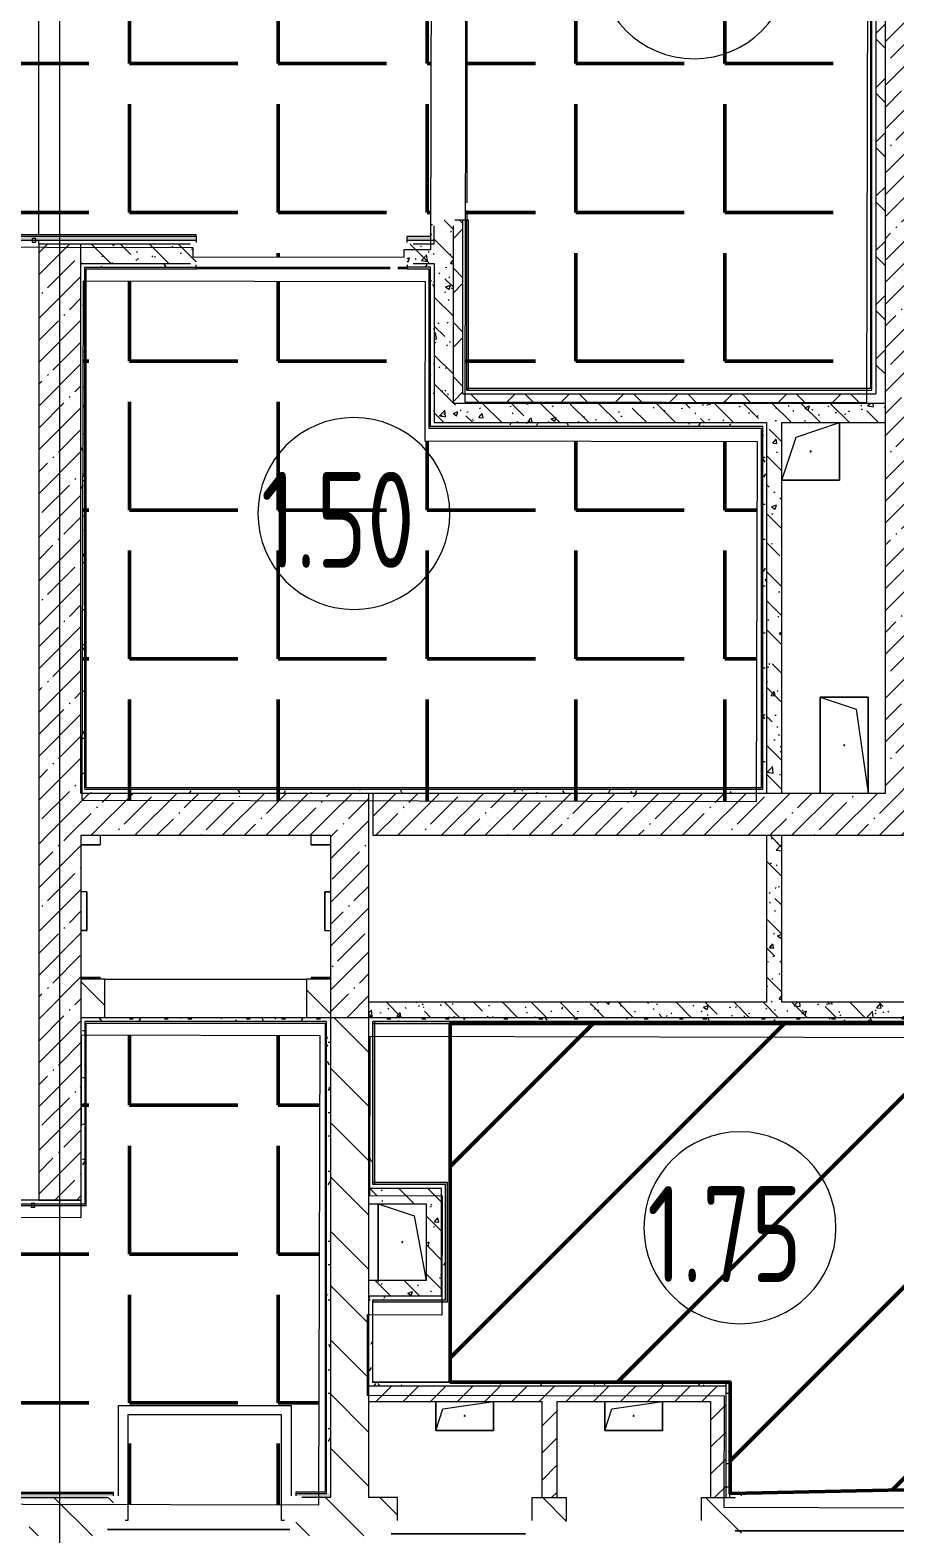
# Model space of a CAD drawing. Header units: millimetres. Extents: x -213547 to 415037, y -3642 to 106956.
# Drawn here: x 84770 to 89274, y 13274 to 21109 of the extents above; entities that cross this region are included whole.
import ezdxf

# ---------------------------------------------------------------- set-up
doc = ezdxf.new("R2010")
doc.units = ezdxf.units.MM
doc.linetypes.add('Снесенные', pattern=[1428.75, 952.5, -476.25])
for name, color, linetype, lineweight in [('10)FK4', 3, 'Continuous', 50), ('1144 Монтаж CF7', 152, 'Continuous', 50), ('2)CF1', 5, 'Continuous', 30), ('950 Штук CF1 CF13 CF1.3', 3, 'Continuous', 50), ('A-AREA-BNDY', 7, 'Continuous', 5), ('A-AREA-IDEN', 7, 'Continuous', 9), ('A-FLOR', 7, 'Continuous', 9), ('A-GENM', 7, 'Continuous', 9), ('A-WALL', 7, 'Continuous', 5), ('I-WALL', 7, 'Continuous', 5), ('M-EQPM-3', 7, 'Снесенные', 5), ('Оси', 7, 'Continuous', 9)]:
    doc.layers.add(name, color=color, linetype=linetype, lineweight=lineweight)
for name, color, linetype, lineweight, true_color in [('A-WALL-1', 9, 'Continuous', 5, 0x808080), ('A-WALL-FNSH-1', 9, 'Continuous', 5, 0x808080), ('M-EQPM-4', 7, 'Continuous', 9, 0x52e2e2)]:
    doc.layers.add(name, color=color, linetype=linetype, lineweight=lineweight, true_color=true_color)
doc.styles.add('СПДС', font='ГОСТ тип А.ttf', dxfattribs={"width": 0.9})
pattern_1 = [(45, (64.7, -136.06), (-114.04925, 114.04925), []), (45, (178.75, -136.06), (-114.04925, 114.04925), [201.612, -40.322, 6.706, -33.617])]
pattern_2 = [(135, (64.7, -136.06), (-150.8683, -150.8683), [213.36, -35.56, 7.112, -35.56]), (135, (64.7, 14.71), (-150.8683, -150.8683), []), (50, (64.7, -136.06), (255.05767, -22.3145), [26.67, -293.37]), (355, (64.7, -136.06), (-49.3404, 267.47914), [21.336, -234.696]), (100.451, (85.96, -137.92), (205.71947, 245.16356), [22.666, -249.326]), (46.184, (64.7, -64.94), (379.511, -58.86), [40.005, -440.055]), (96.636, (96.33, -69.85), (332.3634, 346.3991), [33.999, -373.989]), (351.184, (64.7, -64.94), (332.3669, 346.3953), [32.004, -352.044]), (21, (100.26, -82.72), (212.26017, -143.1711), [26.67, -293.37]), (326, (100.26, -82.72), (86.5224, 257.8632), [21.336, -234.696]), (71.451, (117.95, -94.65), (298.78395, 114.6901), [22.666, -249.326]), (37.5, (64.7, -136.06), (4.32385, 118.37751), [6.706, -225.146, 6.706, -231.546, -235.585]), (37.5, (64.7, -136.06), (4.32385, 118.37751), [-470.103, 6.706, -228.879]), (7.5, (64.7, -136.06), (93.54758, 140.2533), [6.706, -129.134, 6.706, -219.812, -89.789]), (7.5, (64.7, -136.06), (93.54758, 140.2533), [-362.356, 6.706, -83.083]), (327.5, (-14.6, -136.06), (189.82734, -8.02019), [6.706, -82.194, 6.706, -270.662, -368.046]), (327.5, (-14.6, -136.06), (189.82734, -8.02019), [-366.268, 6.706, -361.34]), (317.5, (-50.16, -136.06), (207.38114, 35.59764), [6.706, -108.864, 6.706, -177.495, -261.366]), (317.5, (-50.16, -136.06), (207.38114, 35.59764), [-299.771, 6.706, -254.66])]
pattern_3 = [(135, (64.7, -136.06), (-141.42136, -141.42136), [])]
pattern_4 = [(45, (64.7, -136.06), (-70.71068, 70.71068), [])]
pattern_5 = [(45, (64.7, -136.06), (-141.42136, 141.42136), []), (135, (64.7, -136.06), (-141.42136, -141.42136), [])]
pattern_6 = [(0, (64.7, -136.06), (243.84, 60.96), [20.117, -162.763, 20.117, -162.763, -975.36]), (0, (64.7, -136.06), (243.84, 60.96), [-365.76, 20.117, -345.643, 20.117, -162.763, -426.72]), (0, (64.7, -136.06), (243.84, 60.96), [-914.4, 20.117, -101.803, 20.117, -284.683]), (120, (156.14, -105.58), (-174.71291, 180.691634), [20.117, -162.763, 20.117, -162.763, -975.36]), (120, (156.14, -105.58), (-174.71291, 180.691634), [-365.76, 20.117, -345.643, 20.117, -162.763, -426.72]), (120, (156.14, -105.58), (-174.71291, 180.691634), [-914.4, 20.117, -101.803, 20.117, -284.683]), (240, (186.62, 16.34), (-69.12709, -241.651634), [20.117, -162.763, 20.117, -162.763, -975.36]), (240, (186.62, 16.34), (-69.12709, -241.651634), [-365.76, 20.117, -345.643, 20.117, -162.763, -426.72]), (240, (186.62, 16.34), (-69.12709, -241.651634), [-914.4, 20.117, -101.803, 20.117, -284.683])]
pattern_7 = [(0, (0, 0), (0, 775.335), [563.88, -211.455]), (90, (0, 0), (-775.335, 5e-14), [563.88, -211.455])]

# ---------------------------------------------------------------- blocks, each defined once
blk = doc.blocks.new('Закладная деталь приямка - 150_100-20924311-Объем проектирования 1 этажа')
at = {"layer": 'M-EQPM-3'}
for p, q in [((85070, 16310), (84970, 16310)), ((84970, 16310), (85070, 16310)), ((85070, 16300), (85070, 16310)), ((85070, 16310), (85070, 16300))]:
    blk.add_line(p, q, dxfattribs=at)
blk = doc.blocks.new('Закладная деталь приямка - 150_100-V99-Объем проектирования 1 этажа')
at = {"layer": 'M-EQPM-3'}
for p, q in [((86270, 16310), (86170, 16310)), ((86170, 16310), (86270, 16310)), ((86170, 16310), (86170, 16300)), ((86170, 16310), (86170, 16300))]:
    blk.add_line(p, q, dxfattribs=at)
blk = doc.blocks.new('Закладная деталь приямка - 150_100-V100-Объем проектирования 1 этажа')
at = {"layer": 'M-EQPM-3'}
for p, q in [((86170, 17000), (86170, 17050)), ((86170, 17000), (86170, 17050)), ((86270, 17000), (86170, 17000)), ((86170, 17000), (86270, 17000))]:
    blk.add_line(p, q, dxfattribs=at)
blk = doc.blocks.new('Закладная деталь приямка - 150_100-V101-Объем проектирования 1 этажа')
at = {"layer": 'M-EQPM-3'}
for p, q in [((85070, 17050), (85070, 17000)), ((85070, 17050), (85070, 17000)), ((84970, 17000), (85070, 17000)), ((85070, 17000), (84970, 17000))]:
    blk.add_line(p, q, dxfattribs=at)
blk = doc.blocks.new('Закладная деталь приямка - 200_100-20924312-Объем проектирования 1 этажа')
at = {"layer": 'M-EQPM-3'}
for p, q in [((86240, 16755), (86240, 16555)), ((86240, 16555), (86240, 16755)), ((86270, 16755), (86240, 16755)), ((86240, 16755), (86270, 16755)), ((86240, 16555), (86270, 16555)), ((86240, 16555), (86270, 16555))]:
    blk.add_line(p, q, dxfattribs=at)
blk = doc.blocks.new('Закладная деталь приямка - 200_100-V102-Объем проектирования 1 этажа')
at = {"layer": 'M-EQPM-3'}
for p, q in [((85000, 16755), (84970, 16755)), ((85000, 16755), (84970, 16755)), ((85000, 16555), (85000, 16755)), ((85000, 16755), (85000, 16555)), ((84970, 16555), (85000, 16555)), ((85000, 16555), (84970, 16555))]:
    blk.add_line(p, q, dxfattribs=at)
blk = doc.blocks.new('GM_Отверстие прямоугольное _в плите_ - Отверстие-V125-Объем проектирования 1 этажа')
at = {"layer": 'A-GENM'}
for p, q in [((-250, -125), (-250, 125)), ((-250, 125), (250, 125)), ((250, 125), (-250, 125)), ((-250, 125), (-250, -125)), ((-187.5, 62.5), (250, 125)), ((-250, -125), (-187.5, 62.5)), ((250, -125), (-250, -125)), ((-250, -125), (250, -125))]:
    blk.add_line(p, q, dxfattribs=at)
for start, end in [(360, 180), (180, 360)]:
    blk.add_arc((0, 0), 2.5, start, end, dxfattribs=at)
blk = doc.blocks.new('GM_Отверстие прямоугольное _в плите_ - Отверстие-V126-Объем проектирования 1 этажа')
at = {"layer": 'A-GENM'}
for p, q in [((-137.5, 62.5), (200, 125)), ((-200, -125), (-137.5, 62.5)), ((200, -125), (-200, -125)), ((-200, -125), (200, -125))]:
    blk.add_line(p, q, dxfattribs=at)
for start, end in [(360, 180), (180, 360)]:
    blk.add_arc((0, 0), 2.5, start, end, dxfattribs=at)
blk = doc.blocks.new('GM_Отверстие прямоугольное _в плите_ - Отверстие-21620300-Объем проектирования 1 этажа')
at = {"layer": 'A-GENM'}
for p, q in [((-150, -75), (-150, 75)), ((-150, 75), (-150, -75)), ((-150, -75), (-112.5, 37.5)), ((-112.5, 37.5), (150, 75)), ((150, 75), (150, -75)), ((150, -75), (150, 75)), ((150, -75), (-150, -75)), ((-150, -75), (150, -75))]:
    blk.add_line(p, q, dxfattribs=at)
for start, end in [(360, 180), (180, 360)]:
    blk.add_arc((0, 0), 2.5, start, end, dxfattribs=at)
blk = doc.blocks.new('GM_Отверстие прямоугольное _в плите_ - Отверстие-21958654-Объем проектирования 1 этажа')
at = {"layer": 'A-GENM'}
for p, q in [((-75, 75), (150, 150)), ((150, 150), (150, -150)), ((150, -150), (150, 150)), ((-150, -150), (-75, 75)), ((150, -150), (-150, -150)), ((-150, -150), (150, -150))]:
    blk.add_line(p, q, dxfattribs=at)
for start, end in [(360, 180), (180, 360)]:
    blk.add_arc((0, 0), 2.5, start, end, dxfattribs=at)
blk = doc.blocks.new('Марка_Помещения - Номер-25198446-Объем проектирования 1 этажа')
at = {"layer": 'A-AREA-IDEN'}
for start, end in [(360, 180), (180, 360)]:
    blk.add_arc((0, 0), 2.5, start, end, dxfattribs=at)

msp = doc.modelspace()

# ---------------------------------------------------------------- hatches: boundary and pattern name
at = {"layer": '1144 Монтаж CF7'}
h = msp.add_hatch(dxfattribs=at)
h.set_pattern_fill('ANGLE', color=256, scale=111)
h.set_pattern_definition(pattern_7)
h.paths.add_polyline_path([(85618.1, 19976.5), (85618, 19928.5), (86718, 19926), (86718.1, 19966), (86858.1, 19965.6), (86861.6, 21455.6), (86436.2, 21456.6), (86436.3, 21476.6), (85486.3, 21478.9), (85486.3, 21458.9), (85381.6, 21459.1), (85381.6, 21451.1), (82353.6, 21458.2), (82356, 22478.2), (68336, 22511.1), (68345.9, 26719.1), (67174.4, 26721.9), (67174.3, 26693.9), (66851.8, 26694.6), (66850.9, 26314.6), (66198.9, 26316.1), (66199, 26336.1), (64445.7, 26340.3), (64445.6, 26328.3), (62645.6, 26332.5), (62645.7, 26344.5), (60847, 26348.7), (60846.9, 26328.7), (60199, 26330.2), (60199, 26350.2), (59735.7, 26351.3), (59735.7, 26339.3), (57935.7, 26343.5), (57935.7, 26355.5), (57641, 26356.2), (57638.8, 25422.2), (58018.8, 25421.3), (58017.4, 24841.4), (58189.4, 24840.9), (58189.1, 24672.9), (58199.1, 24672.9), (58199.1, 24692.9), (58769.1, 24691.6), (58769.1, 24671.6), (59869.1, 24669), (59869.1, 24689), (60659.1, 24687.1), (60719.4, 24807), (66847.4, 24792.6), (66842, 22514.6), (66342, 22515.8), (66338.5, 21021.8), (78758.3, 20992.7), (78755.9, 19992.7)])
h = msp.add_hatch(dxfattribs=at)
h.set_pattern_fill('ANGLE', color=256, scale=111)
h.set_pattern_definition(pattern_7)
h.paths.add_polyline_path([(87034.2, 19173.2), (89128.2, 19168.3), (89136.8, 22812.3), (88756.8, 22813.2), (88757.5, 23143.2), (87043.6, 23147.2)])
h = msp.add_hatch(dxfattribs=at)
h.set_pattern_fill('ANGLE', color=256, scale=111)
h.set_pattern_definition(pattern_7)
h.paths.add_polyline_path([(85045.7, 19801.9), (85039.3, 17097.9), (88554.3, 17089.6), (88558.7, 18963.6), (86827.7, 18967.7), (86829.7, 19797.7)])
h = msp.add_hatch(dxfattribs=at)
h.set_pattern_fill('ANGLE', color=256, scale=111)
h.set_pattern_definition(pattern_7)
h.paths.add_polyline_path([(81062.3, 14931.2), (81062.3, 14959.2), (79140.3, 14963.7), (79140.3, 14935.7), (78592.3, 14937), (78592.3, 14965), (76480.1, 14970), (76480.1, 14942), (70874.3, 14955.1), (70870.8, 13461.1), (86274.7, 13425), (86280.5, 15869), (85036.5, 15871.9), (85034.2, 14921.9)])
at = {"layer": '2)CF1'}
h = msp.add_hatch(dxfattribs=at)
h.set_pattern_fill('ANSI31', color=256, scale=222)
h.paths.add_polyline_path([(89583.7, 15597.9), (89356.3, 15597.9), (89356.3, 15932.9), (86958.3, 15932.9), (86958.3, 14064.9), (88415.7, 14064.9), (88415.7, 13484.9), (89404.7, 13504.9), (89583.7, 13504.9)])
at = {"layer": '950 Штук CF1 CF13 CF1.3'}
h = msp.add_hatch(dxfattribs=at)
h.set_pattern_fill('ANSI31', color=256, scale=222)
h.paths.add_polyline_path([(89583.7, 15597.9), (89356.3, 15597.9), (89356.3, 15932.9), (86958.3, 15932.9), (86958.3, 14064.9), (88415.7, 14064.9), (88415.7, 13484.9), (89404.7, 13504.9), (89583.7, 13504.9)])
at = {"layer": 'I-WALL'}
h = msp.add_hatch(dxfattribs=at)
h.set_pattern_fill('FP_1', color=256, style=0, pattern_type=2)
h.set_pattern_definition(pattern_1)
h.paths.add_polyline_path([(89474.7, 17133.9), (89474.7, 26963.9), (89224.7, 26963.9), (89224.7, 17133.9)])
h = msp.add_hatch(dxfattribs=at)
h.set_pattern_fill('FP_24', color=256, style=0, pattern_type=2)
h.set_pattern_definition(pattern_5)
h.paths.add_polyline_path([(87024.7, 19163.9), (87024.7, 20118.9), (86982.7, 20118.9), (86982.7, 20088.9), (86974.7, 20088.9), (86974.7, 19163.9)])
h.paths.add_polyline_path([(87024.7, 21518.9), (87024.7, 23293.9), (86974.7, 23293.9), (86974.8, 21548.9), (86982.7, 21548.9), (86982.7, 21518.9)])
h = msp.add_hatch(dxfattribs=at)
h.set_pattern_fill('FP_24', color=256, style=0, pattern_type=2)
h.set_pattern_definition(pattern_5)
h.paths.add_polyline_path([(89174.7, 19213.9), (89224.7, 19215.1), (89224.7, 22963.9), (89174.7, 22963.9), (89174.7, 19233.9)])
h = msp.add_hatch(dxfattribs=at)
h.set_pattern_fill('FP_191', color=256, style=0, pattern_type=2)
h.set_pattern_definition(pattern_6)
h.paths.add_polyline_path([(86874.7, 20013.9), (86873, 20088.9), (86866.7, 20088.9), (86866.7, 20093.9), (86854.7, 20093.9), (86854.7, 20013.9)])
h.paths.add_polyline_path([(86854.7, 21523.9), (86866.7, 21523.9), (86866.7, 21543.9), (86854.7, 21543.9), (86854.7, 21533.9)])
h = msp.add_hatch(dxfattribs=at)
h.set_pattern_fill('FP_41', color=256, style=0, pattern_type=2)
h.set_pattern_definition(pattern_2)
h.paths.add_polyline_path([(86974.7, 19893.9), (86974.7, 20118.9), (86874.7, 20118.9), (86874.7, 19893.9), (86906.3, 19893.9)])
h.paths.add_polyline_path([(86906.3, 21518.9), (86974.7, 21518.9), (86974.7, 21543.9), (86874.7, 21543.9), (86874.7, 21518.9), (86903.9, 21518.9)])
h = msp.add_hatch(dxfattribs=at)
h.set_pattern_fill('FP_191', color=256, style=0, pattern_type=2)
h.set_pattern_definition(pattern_6)
h.paths.add_polyline_path([(86734.7, 20013.9), (86854.7, 20013.9), (86854.7, 20033.9), (86734.7, 20033.9), (86734.7, 20023.9)])
h.paths.add_polyline_path([(85404.3, 20013.9), (85634.7, 20013.9), (85632.5, 20033.9), (84444.7, 20033.9), (84444.7, 20021.9), (84474.7, 20021.9), (84474.7, 20013.9), (85274.7, 20013.9)])
h.paths.add_polyline_path([(83289.8, 20013.9), (83464.7, 20014.9), (83464.7, 20021.9), (83494.7, 20021.9), (83494.7, 20033.9), (82894.7, 20033.9), (82894.7, 20021.9), (82924.7, 20021.9), (82924.7, 20013.9), (83094.7, 20013.9)])
h.paths.add_polyline_path([(81764.7, 20013.9), (81764.7, 20021.9), (81794.7, 20021.9), (81794.7, 20033.9), (80614.7, 20033.9), (80614.7, 20021.9), (80644.7, 20021.9), (80644.7, 20013.9), (81614.7, 20013.9)])
h.paths.add_polyline_path([(79169.8, 20013.9), (79484.7, 20014.7), (79484.7, 20021.9), (79514.7, 20021.9), (79514.7, 20033.9), (78744.5, 20033.9), (78744.5, 20013.9), (79000.5, 20013.9)])
h = msp.add_hatch(dxfattribs=at)
h.set_pattern_fill('FP_1', color=256, style=0, pattern_type=2)
h.set_pattern_definition(pattern_1)
h.paths.add_polyline_path([(84814.7, 17133.9), (85034.7, 17133.9), (85034.7, 19993.9), (84814.7, 19993.9), (84814.7, 17153.9)])
h = msp.add_hatch(dxfattribs=at)
h.set_pattern_fill('FP_41', color=256, style=0, pattern_type=2)
h.set_pattern_definition(pattern_2)
h.paths.add_polyline_path([(86764.7, 19893.9), (86874.7, 19893.9), (86874.7, 19993.9), (86734.7, 19993.9), (86734.7, 19893.9)])
h.paths.add_polyline_path([(85146.6, 19893.9), (85634.7, 19893.9), (85634.7, 19993.9), (85034.7, 19993.9), (85034.7, 19893.9), (85104.7, 19893.9)])
h = msp.add_hatch(dxfattribs=at)
h.set_pattern_fill('FP_191', color=256, style=0, pattern_type=2)
h.set_pattern_definition(pattern_6)
h.paths.add_polyline_path([(85604.7, 19873.9), (85634.7, 19873.9), (85634.7, 19885.9), (85604.7, 19885.9), (85604.7, 19893.9), (85034.7, 19893.9), (85034.7, 19873.9), (85444.7, 19873.9)])
h.paths.add_polyline_path([(86764.7, 19873.9), (86854.7, 19873.9), (86854.2, 19893.9), (86764.7, 19893.9), (86764.7, 19885.9), (86734.7, 19885.9), (86734.7, 19873.9)])
h = msp.add_hatch(dxfattribs=at)
h.set_pattern_fill('FP_191', color=256, style=0, pattern_type=2)
h.set_pattern_definition(pattern_6)
h.paths.add_polyline_path([(85034.7, 17133.9), (85054.7, 17133.9), (85054.7, 19873.9), (85034.7, 19873.9), (85034.7, 17153.9)])
h = msp.add_hatch(dxfattribs=at)
h.set_pattern_fill('FP_191', color=256, style=0, pattern_type=2)
h.set_pattern_definition(pattern_6)
h.paths.add_polyline_path([(86874.7, 19063.9), (86874.7, 19893.9), (86854.7, 19893.9), (86854.7, 19063.9)])
h = msp.add_hatch(dxfattribs=at)
h.set_pattern_fill('FP_41', color=256, style=0, pattern_type=2)
h.set_pattern_definition(pattern_2)
h.paths.add_polyline_path([(86906.3, 19063.9), (86974.7, 19063.9), (86974.7, 19893.9), (86874.7, 19893.9), (86874.7, 19063.9)])
h = msp.add_hatch(dxfattribs=at)
h.set_pattern_fill('FP_24', color=256, style=0, pattern_type=2)
h.set_pattern_definition(pattern_5)
h.paths.add_polyline_path([(89224.7, 19163.9), (89224.7, 19213.9), (87024.7, 19213.9), (87024.7, 19163.9), (89174.7, 19163.9)])
h = msp.add_hatch(dxfattribs=at)
h.set_pattern_fill('FP_41', color=256, style=0, pattern_type=2)
h.set_pattern_definition(pattern_2)
h.paths.add_polyline_path([(88605.7, 19063.9), (89224.7, 19063.9), (89224.7, 19163.9), (86974.7, 19163.9), (86974.7, 19063.9), (88585.7, 19063.9)])
h = msp.add_hatch(dxfattribs=at)
h.set_pattern_fill('FP_191', color=256, style=0, pattern_type=2)
h.set_pattern_definition(pattern_6)
h.paths.add_polyline_path([(86854.7, 19043.9), (88585.7, 19043.9), (88585.5, 19063.9), (86854.7, 19063.9)])
h = msp.add_hatch(dxfattribs=at)
h.set_pattern_fill('FP_191', color=256, style=0, pattern_type=2)
h.set_pattern_definition(pattern_6)
h.paths.add_polyline_path([(88585.7, 17153.9), (88605.7, 17154.1), (88605.7, 19063.9), (88585.7, 19063.9), (88585.7, 17161.9)])
h = msp.add_hatch(dxfattribs=at)
h.set_pattern_fill('FP_41', color=256, style=0, pattern_type=2)
h.set_pattern_definition(pattern_2)
h.paths.add_polyline_path([(88605.7, 16043.9), (88685.7, 16043.9), (88685.7, 16913.9), (88605.7, 16913.9), (88605.7, 16050.8)])
h.paths.add_polyline_path([(88685.7, 17133.9), (88685.7, 19063.9), (88605.7, 19063.9), (88605.7, 17133.9)])
h = msp.add_hatch(dxfattribs=at)
h.set_pattern_fill('FP_1', color=256, style=0, pattern_type=2)
h.set_pattern_definition(pattern_1)
h.paths.add_polyline_path([(85359, 16913.9), (86334.7, 16913.9), (86334.7, 17133.9), (84814.7, 17133.9), (84814.7, 16913.9), (85274.7, 16913.9)])
h = msp.add_hatch(dxfattribs=at)
h.set_pattern_fill('FP_191', color=256, style=0, pattern_type=2)
h.set_pattern_definition(pattern_6)
h.paths.add_polyline_path([(88605.7, 17133.9), (88605.7, 17153.9), (85054.7, 17153.9), (85054.7, 17133.9), (88585.7, 17133.9)])
h = msp.add_hatch(dxfattribs=at)
h.set_pattern_fill('FP_1', color=256, style=0, pattern_type=2)
h.set_pattern_definition(pattern_1)
h.paths.add_polyline_path([(86534.7, 15963.9), (86534.7, 17133.9), (86334.7, 17133.9), (86334.7, 15963.9), (86390.6, 15963.9)])
h = msp.add_hatch(dxfattribs=at)
h.set_pattern_fill('FP_1', color=256, style=0, pattern_type=2)
h.set_pattern_definition(pattern_1)
h.paths.add_polyline_path([(92874.7, 16913.9), (92874.7, 17133.9), (86554.7, 17133.9), (86554.7, 16913.9), (92862.2, 16913.9)])
h = msp.add_hatch(dxfattribs=at)
h.set_pattern_fill('FP_1', color=256, style=0, pattern_type=2)
h.set_pattern_definition(pattern_1)
h.paths.add_polyline_path([(85034.7, 15013.9), (85034.7, 16913.9), (84814.7, 16913.9), (84814.7, 15013.9), (84863, 15013.9)])
h = msp.add_hatch(dxfattribs=at)
h.set_pattern_fill('FP_23', color=256, style=0, pattern_type=2)
h.set_pattern_definition(pattern_3)
h.paths.add_polyline_path([(85074.7, 15963.9), (85159.7, 15963.9), (85159.7, 16163.9), (85034.7, 16163.9), (85034.7, 15963.9), (85054.7, 15963.9)])
h.paths.add_polyline_path([(86209.7, 15963.9), (86334.7, 15963.9), (86334.7, 16163.9), (86209.7, 16163.9), (86209.7, 16063.1)])
h = msp.add_hatch(dxfattribs=at)
h.set_pattern_fill('FP_41', color=256, style=0, pattern_type=2)
h.set_pattern_definition(pattern_2)
h.paths.add_polyline_path([(89594.7, 15963.9), (89614.7, 15963.9), (89614.7, 16043.9), (86534.7, 16043.9), (86534.7, 15963.9), (89538.8, 15963.9)])
h = msp.add_hatch(dxfattribs=at)
h.set_pattern_fill('FP_191', color=256, style=0, pattern_type=2)
h.set_pattern_definition(pattern_6)
h.paths.add_polyline_path([(85159.7, 15943.9), (86314.7, 15943.9), (86314.5, 15963.9), (85034.7, 15963.9), (85034.7, 15943.9), (85104.7, 15943.9)])
h = msp.add_hatch(dxfattribs=at)
h.set_pattern_fill('FP_191', color=256, style=0, pattern_type=2)
h.set_pattern_definition(pattern_6)
h.paths.add_polyline_path([(85034.7, 14993.9), (85054.7, 14993.9), (85054.7, 15943.9), (85034.7, 15943.6), (85034.7, 15013.9)])
h = msp.add_hatch(dxfattribs=at)
h.set_pattern_fill('FP_191', color=256, style=0, pattern_type=2)
h.set_pattern_definition(pattern_6)
h.paths.add_polyline_path([(86334.7, 13483.9), (86334.7, 15963.9), (86314.7, 15963.9), (86314.7, 13483.9)])
h = msp.add_hatch(dxfattribs=at)
h.set_pattern_fill('FP_23', color=256, style=0, pattern_type=2)
h.set_pattern_definition(pattern_3)
h.paths.add_polyline_path([(86534.7, 13463.9), (86534.7, 15963.9), (86334.7, 15963.9), (86334.7, 13463.9), (86390.6, 13463.9)])
h = msp.add_hatch(dxfattribs=at)
h.set_pattern_fill('FP_191', color=256, style=0, pattern_type=2)
h.set_pattern_definition(pattern_6)
h.paths.add_polyline_path([(86554.7, 15093.9), (86554.7, 15963.9), (86534.7, 15963.9), (86534.7, 15093.9)])
h = msp.add_hatch(dxfattribs=at)
h.set_pattern_fill('FP_191', color=256, style=0, pattern_type=2)
h.set_pattern_definition(pattern_6)
h.paths.add_polyline_path([(88685.7, 15943.9), (89614.7, 15943.9), (89614.7, 15963.9), (86554.7, 15963.9), (86555, 15943.9), (88605.7, 15943.9)])
for points in [[(89560.3, 15932.9), (89594.7, 15932.9), (89594.6, 15943.9), (86554.7, 15943.9), (86554.7, 15932.9), (89518.3, 15932.9)], [(86554.7, 15093.9), (86565.7, 15093.9), (86565.7, 15932.9), (86554.7, 15932.9), (86554.7, 15104.9)], [(86944.1, 15093.9), (86944.1, 15104.9), (86565.7, 15104.6), (86565.7, 15093.9), (86933.1, 15093.9)], [(86933.1, 14493.9), (86944.1, 14493.9), (86944.1, 15093.9), (86933.1, 15093.9), (86933.1, 14513.9)], [(86944.1, 14482.9), (86944.1, 14493.9), (86554.7, 14493.9), (86556.3, 14482.9), (86933.1, 14482.9)]]:
    msp.add_hatch(color=256, dxfattribs=at).paths.add_polyline_path(points)
h = msp.add_hatch(dxfattribs=at)
h.set_pattern_fill('FP_191', color=256, style=0, pattern_type=2)
h.set_pattern_definition(pattern_6)
h.paths.add_polyline_path([(86565.7, 15073.9), (86913.1, 15073.9), (86912.4, 15093.9), (86534.7, 15093.9), (86534.7, 15073.9), (86554.7, 15073.9)])
h = msp.add_hatch(dxfattribs=at)
h.set_pattern_fill('FP_41', color=256, style=0, pattern_type=2)
h.set_pattern_definition(pattern_2)
h.paths.add_polyline_path([(86913.1, 14993.9), (86913.1, 15073.9), (86534.7, 15073.9), (86534.7, 14993.9), (86833.1, 14993.9)])
h = msp.add_hatch(dxfattribs=at)
h.set_pattern_fill('FP_191', color=256, style=0, pattern_type=2)
h.set_pattern_definition(pattern_6)
h.paths.add_polyline_path([(86933.1, 14513.9), (86933.1, 15093.9), (86913.1, 15093.9), (86913.1, 14513.9)])
h = msp.add_hatch(dxfattribs=at)
h.set_pattern_fill('FP_191', color=256, style=0, pattern_type=2)
h.set_pattern_definition(pattern_6)
h.paths.add_polyline_path([(84854.7, 14993.9), (85034.7, 14993.9), (85034.7, 15013.9), (81094.7, 15013.9), (81094.7, 14993.9), (84814.7, 14993.9)])
h = msp.add_hatch(dxfattribs=at)
h.set_pattern_fill('FP_41', color=256, style=0, pattern_type=2)
h.set_pattern_definition(pattern_2)
h.paths.add_polyline_path([(86913.1, 14513.9), (86913.1, 14993.9), (86833.1, 14993.9), (86833.1, 14513.9)])
h = msp.add_hatch(dxfattribs=at)
h.set_pattern_fill('FP_41', color=256, style=0, pattern_type=2)
h.set_pattern_definition(pattern_2)
h.paths.add_polyline_path([(86534.7, 14513.9), (86833.1, 14513.9), (86833.1, 14593.9), (86534.7, 14593.9)])
h = msp.add_hatch(dxfattribs=at)
h.set_pattern_fill('FP_191', color=256, style=0, pattern_type=2)
h.set_pattern_definition(pattern_6)
h.paths.add_polyline_path([(86554.7, 14063.9), (86554.7, 14513.9), (86534.7, 14513.9), (86534.7, 14063.9), (86541.6, 14063.9)])
h = msp.add_hatch(dxfattribs=at)
h.set_pattern_fill('FP_191', color=256, style=0, pattern_type=2)
h.set_pattern_definition(pattern_6)
h.paths.add_polyline_path([(86833.1, 14493.9), (86933.1, 14493.9), (86933.1, 14513.9), (86554.7, 14513.9), (86555.7, 14493.9), (86583.1, 14493.9)])
h = msp.add_hatch(dxfattribs=at)
h.set_pattern_fill('FP_191', color=256, style=0, pattern_type=2)
h.set_pattern_definition(pattern_6)
h.paths.add_polyline_path([(86534.7, 14043.9), (88394.7, 14043.9), (88394.7, 14063.9), (86554.7, 14063)])
h.paths.add_polyline_path([(86534.7, 14043.9), (86554.7, 14063.9), (86534.7, 14063.9)])
h = msp.add_hatch(dxfattribs=at)
h.set_pattern_fill('FP_22', color=256, style=0, pattern_type=2)
h.set_pattern_definition(pattern_4)
h.paths.add_polyline_path([(87422.1, 13963.9), (88394.7, 13963.9), (88394.7, 14043.9), (86534.7, 14043.9), (86534.7, 13963.9), (86933.1, 13963.9)])
h = msp.add_hatch(dxfattribs=at)
h.set_pattern_fill('FP_191', color=256, style=0, pattern_type=2)
h.set_pattern_definition(pattern_6)
h.paths.add_polyline_path([(88394.7, 13463.9), (88414.7, 13463.9), (88414.7, 14063.9), (88394.7, 14063.9), (88394.7, 13503.9)])
h = msp.add_hatch(dxfattribs=at)
h.set_pattern_fill('FP_22', color=256, style=0, pattern_type=2)
h.set_pattern_definition(pattern_4)
h.paths.add_polyline_path([(87514.7, 13463.9), (87514.7, 13963.9), (87434.7, 13963.9), (87434.7, 13463.9)])
h = msp.add_hatch(dxfattribs=at)
h.set_pattern_fill('FP_22', color=256, style=0, pattern_type=2)
h.set_pattern_definition(pattern_4)
h.paths.add_polyline_path([(88314.7, 13463.9), (88394.7, 13463.9), (88394.7, 13963.9), (88314.7, 13963.9), (88314.7, 13503.9)])
h = msp.add_hatch(dxfattribs=at)
h.set_pattern_fill('FP_191', color=256, style=0, pattern_type=2)
h.set_pattern_definition(pattern_6)
h.paths.add_polyline_path([(85174.7, 13463.9), (85174.7, 13471.9), (85204.7, 13471.9), (85204.7, 13483.9), (70874.7, 13483.9), (70874.7, 13463.9), (85104.7, 13463.9)])
h.paths.add_polyline_path([(86314.7, 13463.9), (86334.7, 13463.9), (86334.7, 13483.9), (86154.7, 13483.9), (86154.7, 13471.9), (86184.7, 13471.9), (86184.7, 13463.9)])
h = msp.add_hatch(dxfattribs=at)
h.set_pattern_fill('FP_23', color=256, style=0, pattern_type=2)
h.set_pattern_definition(pattern_3)
h.paths.add_polyline_path([(88453.6, 13263.9), (88474.7, 13263.9), (88474.7, 13463.9), (88264.7, 13463.9), (88264.7, 13263.9), (88444.7, 13263.9)])
h.paths.add_polyline_path([(87422.1, 13263.9), (87564.7, 13263.9), (87564.7, 13463.9), (87383.1, 13463.9), (87383.1, 13263.9)])
h.paths.add_polyline_path([(86534.7, 13263.9), (86683.1, 13263.9), (86683.1, 13463.9), (86154.7, 13463.9), (86154.7, 13263.9), (86390.6, 13263.9)])
h.paths.add_polyline_path([(84814.7, 13263.9), (85204.7, 13263.9), (85204.7, 13463.9), (84764.7, 13463.9), (84764.7, 13263.9), (84789, 13263.9)])

# ---------------------------------------------------------------- linework, layer by layer
for points in [[(85172.4, 13299.6), (86122.4, 13297.3)], [(86650.8, 13276.1), (87350.8, 13274.5)], [(88442.4, 13291.9), (89392.4, 13289.7)]]:
    msp.add_lwpolyline(points)
at = {"layer": '10)FK4'}
msp.add_lwpolyline([(89404.7, 13504.9), (88415.7, 13484.9), (88415.7, 14064.9), (86958.3, 14064.9), (86958.3, 15932.9), (89356.3, 15932.9), (89356.3, 15597.9), (89583.7, 15597.9), (89583.7, 13504.9), (89404.7, 13504.9)], dxfattribs=at)
at = {"layer": 'A-AREA-BNDY', "flags": 128}
for points in [[(87034.2, 19173.2), (89128.2, 19168.3), (89136.8, 22812.3), (88756.8, 22813.2), (88757.5, 23143.2), (87043.6, 23147.2)], [(85045.7, 19801.9), (85039.3, 17097.9), (88554.3, 17089.6), (88558.7, 18963.6), (86827.7, 18967.7), (86829.7, 19797.7)], [(81062.3, 14931.2), (81062.3, 14959.2), (79140.3, 14963.7), (79140.3, 14935.7), (78592.3, 14937), (78592.3, 14965), (76480.1, 14970), (76480.1, 14942), (70874.3, 14955.1), (70870.8, 13461.1), (86274.7, 13425), (86280.5, 15869), (85036.5, 15871.9), (85034.2, 14921.9)], [(89372.7, 13410.7), (89372.8, 13430.7), (89551.8, 13430.3), (89557.4, 15858.3), (86539.5, 15865.4), (86537.5, 15037.4), (86915.9, 15036.5), (86914.5, 14414.5), (86526.1, 14415.4), (86525.1, 13997.4), (88385.1, 13993), (88383.7, 13413)]]:
    msp.add_lwpolyline(points, close=True, dxfattribs=at)
msp.add_lwpolyline([(66338.5, 21021.8), (78758.3, 20992.7), (78755.9, 19992.7), (85618.1, 19976.5), (85618, 19928.5), (86718, 19926), (86718.1, 19966), (86858.1, 19965.6), (86861.6, 21455.6), (86436.2, 21456.6), (86436.3, 21476.6), (85486.3, 21478.9), (85486.3, 21458.9), (85381.6, 21459.1), (85381.6, 21451.1), (82353.6, 21458.2), (82356, 22478.2), (68336, 22511.1)], dxfattribs=at)
at = {"layer": 'A-FLOR'}
for p, q in [((84814.7, 20041.9), (84814.7, 21515.9)), ((87044.7, 21428.9), (87044.7, 20208.9)), ((87044.7, 20168.9), (87044.7, 20118.9)), ((84814.7, 19993.9), (84814.7, 20013.9)), ((85634.7, 20033.9), (85634.7, 20001.9)), ((86854.7, 20033.9), (86734.7, 20033.9)), ((86734.7, 20001.9), (86734.7, 20033.9)), ((85634.7, 19865.9), (85634.7, 19885.9)), ((85634.7, 19873.9), (86644.7, 19873.9)), ((86644.7, 19865.9), (85634.7, 19865.9)), ((86684.7, 19873.9), (86734.7, 19873.9)), ((86734.7, 19865.9), (86684.7, 19865.9)), ((86734.7, 19873.9), (86734.7, 19865.9)), ((86554.7, 14063.9), (86554.7, 14482.9)), ((88414.7, 14063.9), (86555.7, 14063.9)), ((88414.7, 13463.9), (88414.7, 14063.9)), ((85229.7, 13943.9), (86129.7, 13943.9)), ((85229.7, 13471.9), (85229.7, 13943.9)), ((86079.7, 13893.9), (85279.7, 13893.9)), ((85279.7, 13893.9), (85279.7, 13343.9)), ((86079.7, 13343.9), (86079.7, 13893.9)), ((86129.7, 13943.9), (86129.7, 13471.9)), ((85279.7, 13343.9), (85264.7, 13343.9)), ((86094.7, 13343.9), (86079.7, 13343.9))]:
    msp.add_line(p, q, dxfattribs=at)
at = {"layer": 'A-WALL'}
for p, q in [((89224.7, 17133.9), (89224.7, 22976.4)), ((89154.7, 19233.9), (89154.7, 22893.9)), ((89174.7, 22913.9), (89174.7, 19213.9)), ((87024.7, 19213.9), (87024.7, 20118.9)), ((85054.7, 17153.9), (85054.7, 19873.9)), ((86854.7, 19873.9), (86734.7, 19873.9)), ((86854.7, 19063.9), (86854.7, 19873.9)), ((87024.7, 19213.9), (89174.7, 19213.9)), ((87044.7, 19233.9), (87052.7, 19233.9)), ((88585.7, 19043.9), (86854.7, 19043.9)), ((88585.7, 17153.9), (88585.7, 19043.9)), ((85054.7, 17153.9), (88585.7, 17153.9)), ((86314.7, 15943.9), (85054.7, 15943.9)), ((85054.7, 15943.9), (85054.7, 14993.9)), ((86314.7, 13483.9), (86314.7, 15943.9)), ((86554.7, 15093.9), (86554.7, 15943.9)), ((89594.7, 15943.9), (86554.7, 15943.9)), ((86554.7, 14482.9), (86554.7, 14493.9)), ((85204.7, 13483.9), (70894.7, 13483.9)), ((86314.7, 13483.9), (86154.7, 13483.9)), ((88414.7, 13483.9), (88474.7, 13483.9)), ((87383.1, 13463.9), (87564.7, 13463.9)), ((88264.7, 13463.9), (88394.7, 13463.9))]:
    msp.add_line(p, q, dxfattribs=at)
at = {"layer": 'A-WALL-1'}
for p, q in [((86854.7, 20093.9), (86854.7, 20033.9)), ((86866.7, 20093.9), (86854.7, 20093.9)), ((86874.7, 19993.9), (86874.7, 20088.9)), ((86974.7, 19163.9), (86974.7, 20088.9)), ((87024.7, 20118.9), (86982.7, 20118.9)), ((85634.7, 20033.9), (84444.7, 20033.9)), ((84474.7, 20013.9), (85634.7, 20013.9)), ((84780.7, 20023.9), (84780.7, 20003.9)), ((84800.7, 20023.9), (84780.7, 20023.9)), ((84780.7, 20003.9), (84800.7, 20003.9)), ((84800.7, 20003.9), (84800.7, 20023.9)), ((85604.7, 19993.9), (84814.7, 19993.9)), ((84814.7, 19993.9), (84814.7, 15013.9)), ((85034.7, 17133.9), (85034.7, 19993.9)), ((86734.7, 20013.9), (86874.7, 20013.9)), ((86874.7, 19993.9), (86764.7, 19993.9)), ((85034.7, 19893.9), (85604.7, 19893.9)), ((85054.7, 19873.9), (85634.7, 19873.9)), ((86734.7, 19885.9), (86734.7, 19873.9)), ((86764.7, 19893.9), (86874.7, 19893.9)), ((86874.7, 19893.9), (86874.7, 19063.9)), ((89224.7, 19163.9), (86974.7, 19163.9)), ((86874.7, 19063.9), (88605.7, 19063.9)), ((88605.7, 19063.9), (88605.7, 17133.9)), ((88685.7, 19063.9), (89224.7, 19063.9)), ((88685.7, 17133.9), (88685.7, 19063.9)), ((85034.7, 17133.9), (89224.7, 17133.9)), ((86534.7, 13463.9), (86534.7, 17133.9)), ((86554.7, 17133.9), (86554.7, 16913.9)), ((85034.7, 16913.9), (86334.7, 16913.9)), ((85034.7, 16913.9), (85034.7, 15013.9)), ((86334.7, 16913.9), (86334.7, 13463.9)), ((86554.7, 16913.9), (90974.7, 16913.9)), ((88605.7, 16913.9), (88605.7, 16043.9)), ((88685.7, 16043.9), (88685.7, 16913.9)), ((85159.7, 16163.9), (85034.7, 16163.9)), ((85159.7, 15963.9), (85159.7, 16163.9)), ((86334.7, 16163.9), (86209.7, 16163.9)), ((86209.7, 16163.9), (86209.7, 15963.9)), ((88605.7, 16043.9), (86534.7, 16043.9)), ((89614.7, 16043.9), (88685.7, 16043.9)), ((89614.7, 15963.9), (85034.7, 15963.9)), ((86913.1, 15073.9), (86534.7, 15073.9)), ((86933.1, 15093.9), (86554.7, 15093.9)), ((86913.1, 14513.9), (86913.1, 15073.9)), ((86933.1, 14493.9), (86933.1, 15093.9)), ((81094.7, 14993.9), (85054.7, 14993.9)), ((85034.7, 15013.9), (81114.7, 15013.9)), ((84814.7, 15013.9), (85034.7, 15013.9)), ((86534.7, 14993.9), (86833.1, 14993.9)), ((86833.1, 14993.9), (86833.1, 14593.9)), ((86833.1, 14593.9), (86534.7, 14593.9)), ((86534.7, 14513.9), (86913.1, 14513.9)), ((86554.7, 14493.9), (86933.1, 14493.9)), ((88394.7, 14043.9), (86534.7, 14043.9)), ((86555.7, 14063.9), (86554.7, 14063.9)), ((88394.7, 13463.9), (88394.7, 14043.9)), ((86534.7, 13963.9), (87434.7, 13963.9)), ((87434.7, 13963.9), (87434.7, 13463.9)), ((87514.7, 13963.9), (88314.7, 13963.9)), ((87514.7, 13463.9), (87514.7, 13963.9)), ((88314.7, 13963.9), (88314.7, 13463.9)), ((85204.7, 13471.9), (85204.7, 13483.9)), ((86154.7, 13483.9), (86154.7, 13471.9)), ((88474.7, 13471.9), (88474.7, 13483.9)), ((66624.7, 13463.9), (85174.7, 13463.9)), ((86334.7, 13463.9), (86184.7, 13463.9)), ((86683.1, 13463.9), (86534.7, 13463.9)), ((86683.1, 13343.9), (86683.1, 13463.9)), ((87383.1, 13463.9), (87383.1, 13343.9)), ((87564.7, 13343.9), (87564.7, 13463.9)), ((88264.7, 13463.9), (88264.7, 13343.9)), ((88394.7, 13463.9), (88444.7, 13463.9))]:
    msp.add_line(p, q, dxfattribs=at)
at = {"layer": 'A-WALL-FNSH-1'}
for p, q in [((89146.7, 22885.9), (89146.7, 19241.9)), ((87052.7, 20118.9), (87024.7, 20118.9)), ((87044.7, 19233.9), (87044.7, 20118.9)), ((87052.7, 19233.9), (87052.7, 20118.9)), ((85634.7, 20041.9), (84444.7, 20041.9)), ((85634.7, 20033.9), (85634.7, 20041.9)), ((85062.7, 17161.9), (85062.7, 19865.9)), ((85062.7, 19865.9), (85634.7, 19865.9)), ((86734.7, 19865.9), (86846.7, 19865.9)), ((86846.7, 19865.9), (86846.7, 19035.9)), ((89146.7, 19241.9), (87045.2, 19241.9)), ((87045.2, 19241.9), (87045.2, 19233.9)), ((87052.7, 19233.9), (89154.7, 19233.9)), ((86854.7, 19043.9), (86854.7, 19063.9)), ((86846.7, 19035.9), (88577.7, 19035.9)), ((88577.7, 19035.9), (88577.7, 17161.9)), ((88577.7, 17161.9), (85062.7, 17161.9)), ((85062.7, 15935.9), (86306.7, 15935.9)), ((85062.7, 14985.9), (85062.7, 15935.9)), ((86306.7, 15935.9), (86306.7, 13491.9)), ((86554.7, 15932.9), (89594.7, 15932.9)), ((86565.7, 15093.9), (86565.7, 15943.9)), ((86944.1, 15104.9), (86554.7, 15104.9)), ((86944.1, 14482.9), (86944.1, 15104.9)), ((81086.7, 14985.9), (85062.7, 14985.9)), ((84775.2, 14995.9), (84775.2, 14975.9)), ((84795.2, 14995.9), (84775.2, 14995.9)), ((84775.2, 14975.9), (84795.2, 14975.9)), ((84795.2, 14975.9), (84795.2, 14995.9)), ((86554.7, 14482.9), (86944.1, 14482.9)), ((86555.7, 14064.9), (86555.7, 14493.9)), ((88415.7, 14064.9), (86555.7, 14064.9)), ((88415.7, 13484.9), (88415.7, 14064.9)), ((70894.7, 13491.9), (85204.7, 13491.9)), ((85204.7, 13483.9), (85204.7, 13491.9)), ((86306.7, 13491.9), (86154.7, 13491.9)), ((86154.7, 13491.9), (86154.7, 13483.9)), ((88474.7, 13484.9), (88415.7, 13484.9)), ((88474.7, 13483.9), (88474.7, 13484.9))]:
    msp.add_line(p, q, dxfattribs=at)
at = {"layer": 'I-WALL'}
msp.add_line((85159.7, 16163.9), (86209.7, 16163.9), dxfattribs=at)
at = {"layer": 'Оси'}
msp.add_lwpolyline([(86088.5, -2042.3), (86088.5, -1322.8), (84924.7, -179.1), (84924.7, 4820.9), (84924.7, 16779), (84924.7, 21779)], dxfattribs=at)

# ---------------------------------------------------------------- block references
at = {"layer": 'A-AREA-IDEN', "xscale": 199.9999999999999, "yscale": 199.9999999999999, "zscale": 199.9999999999999}
for p in [(88228.3, 21459.5), (86456.4, 18590.6), (88467.5, 14869.2)]:
    msp.add_blockref('Марка_Помещения - Номер-25198446-Объем проектирования 1 этажа', p, dxfattribs=at)
at = {"layer": 'A-GENM'}
for name, p in [('GM_Отверстие прямоугольное _в плите_ - Отверстие-21958654-Объем проектирования 1 этажа', (88835.7, 18913.9)), ('GM_Отверстие прямоугольное _в плите_ - Отверстие-21620300-Объем проектирования 1 этажа', (87033.1, 13888.9)), ('GM_Отверстие прямоугольное _в плите_ - Отверстие-21620300-Объем проектирования 1 этажа', (87913.1, 13888.9))]:
    msp.add_blockref(name, p, dxfattribs=at)
at = {"layer": 'A-GENM', "rotation": 270}
for name, p in [('GM_Отверстие прямоугольное _в плите_ - Отверстие-V125-Объем проектирования 1 этажа', (89010.4, 17383.9)), ('GM_Отверстие прямоугольное _в плите_ - Отверстие-V126-Объем проектирования 1 этажа', (86708.1, 14793.9))]:
    msp.add_blockref(name, p, dxfattribs=at)
at = {"layer": 'M-EQPM-4'}
for name in ['Закладная деталь приямка - 150_100-V101-Объем проектирования 1 этажа', 'Закладная деталь приямка - 150_100-V100-Объем проектирования 1 этажа', 'Закладная деталь приямка - 200_100-V102-Объем проектирования 1 этажа', 'Закладная деталь приямка - 200_100-20924312-Объем проектирования 1 этажа', 'Закладная деталь приямка - 150_100-20924311-Объем проектирования 1 этажа', 'Закладная деталь приямка - 150_100-V99-Объем проектирования 1 этажа']:
    msp.add_blockref(name, (64.7, -136.1), dxfattribs=at)

# ---------------------------------------------------------------- texts
at = {"layer": 'A-AREA-IDEN', "char_height": 500, "width": 1212.151, "attachment_point": 1, "style": 'СПДС'}
for s, insert in [('1.50', (85972.6, 18807.7)), ('1.75', (87983.7, 15086.3))]:
    msp.add_mtext(s, dxfattribs=dict(at, insert=insert))

doc.saveas('drawing.dxf')
